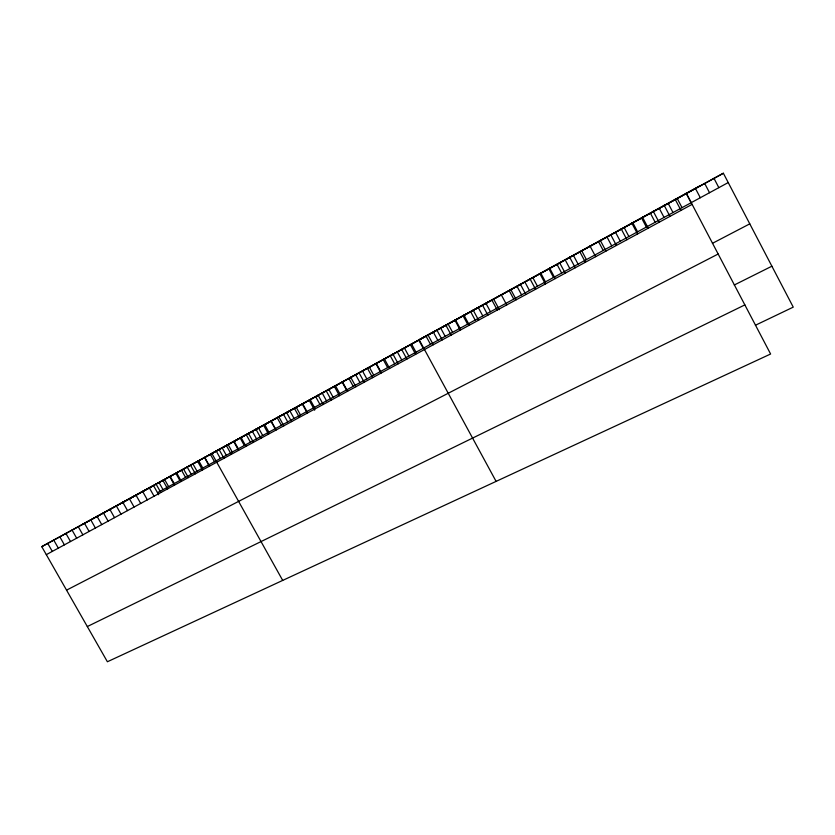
<?xml version="1.0" encoding="UTF-8"?>
<svg xmlns="http://www.w3.org/2000/svg" width="835" height="835" viewBox="0 0 835 835"><rect width="100%" height="100%" fill="white"/><g stroke="black" fill="none" stroke-linecap="round" stroke-linejoin="round"><path stroke-width="1.25" d="M686.234 193.156L770.611 354.009L107.391 661.758L41.75 546.664L723.36 173.242L793.25 307.134L755.414 325.253M82.154 524.62L700.064 185.735M120 503.975L723.36 173.242M41.75 546.664L153.556 485.678L158.65 494.737M157.481 492.671L728.224 182.562M46.311 554.659L692.121 204.366M712.443 243.329L749.778 223.853M66.549 590.147L718.163 254.017M734.289 284.996L771.884 266.208M87.32 626.553L744.851 304.9M65.892 533.419L70.516 541.539M59.796 536.759L64.399 544.858M53.743 540.088L58.335 548.146M47.72 543.387L52.302 551.413M97.048 516.333L101.734 524.599M90.733 519.798L95.399 528.044M84.45 523.232L89.115 531.446M78.229 526.655L82.874 534.838M72.04 530.048L76.674 538.199M122.776 502.211L127.525 510.613M116.274 505.78L121.002 514.151M109.823 509.319L114.531 517.658M103.415 512.836L108.112 521.144M159.088 482.64L163.034 489.654M156.009 483.987L160.831 492.546M149.267 487.682L154.068 496.22M142.576 491.356L147.357 499.852M135.928 494.998L140.698 503.474M129.331 498.62L134.091 507.054M187.27 467.183L191.267 474.311M183.491 468.915L188.366 477.61M181.571 470.314L185.547 477.422M176.55 472.725L181.404 481.388M175.893 473.424L179.869 480.511M170.256 476.514L174.223 483.569M169.651 476.503L174.494 485.135M164.662 479.582L168.607 486.628M162.804 480.261L167.637 488.861M219.02 449.428L223.968 458.3M216.328 451.255L220.377 458.498M282.7 580.409L211.808 453.384L309.2 400.33L314.649 410.204M210.451 454.48L214.48 461.703M204.648 457.309L209.564 466.118M204.596 457.684L208.625 464.886M198.793 460.868L202.801 468.049M197.54 461.202L202.446 469.98M193.01 464.041L197.018 471.19M190.495 465.074L195.38 473.81M248.433 433.292L253.443 442.31M246.315 434.816L250.406 442.185M241.002 437.373L245.991 446.36M240.24 438.145L244.321 445.483M234.207 441.454L238.278 448.771M233.612 441.423L238.591 450.368M228.216 444.742L232.276 452.027M226.295 445.441L231.253 454.344M222.256 448.009L226.306 455.273M278.775 416.655L283.848 425.819M277.251 417.855L281.395 425.339M271.104 420.861L276.155 429.994M270.989 421.289L275.122 428.752M264.758 424.702L268.88 432.144M263.484 425.036L268.526 434.127M258.568 428.094L262.681 435.505M255.927 429.18L260.958 438.239M252.421 431.465L256.522 438.855M310.077 399.474L315.223 408.806M302.729 403.879L306.915 411.478M302.166 403.827L307.28 413.106M296.3 407.407L300.475 414.974M294.306 408.138L299.41 417.385M289.912 410.914L294.077 418.45M286.509 412.406L291.603 421.623M283.556 414.39L287.72 421.905M342.402 381.752L347.611 391.239M342.214 382.232L346.473 389.987M335.524 385.895L339.772 393.629M334.23 386.24L339.417 395.686M328.875 389.538L333.113 397.241M326.109 390.686L331.286 400.09M322.279 393.16L326.495 400.831M318.062 395.101L323.218 404.464M315.714 396.761L319.93 404.401M369.425 367.317L373.725 375.176M367.348 368.068L372.598 377.681M362.547 371.084L366.836 378.913M358.966 372.671L364.206 382.232M355.72 374.821L360 382.628M350.648 377.222L355.877 386.751M348.946 378.537L353.215 386.323M401.572 349.301L406.895 359.081M397.366 351.984L401.719 359.969M392.909 354.05L398.211 363.789M390.31 355.856L394.642 363.81M384.319 358.758L389.611 368.454M383.296 359.708L387.628 367.619M376.334 363.517L380.645 371.418M375.792 363.434L381.073 373.088M433.396 332.236L437.801 340.356M427.927 334.835L433.313 344.751M426.09 336.244L430.484 344.333M496.105 481.388L419.118 339.678L493.704 299.16L499.351 309.66M418.836 340.221L423.22 348.279M411.634 344.166L415.997 352.203M410.309 344.5L415.653 354.332M404.474 348.091L408.837 356.096M463.936 315.087L469.385 325.18M463.122 315.933L467.579 324.178M455.618 320.055L460.054 328.27M454.824 320.087L460.252 330.138M448.155 324.137L452.591 332.33M445.786 325.045L451.192 335.044M440.755 328.197L445.17 336.359M436.82 329.961L442.216 339.918M491.763 299.828L497.263 310.056M485.98 303.397L490.469 311.737M482.411 304.963L487.89 315.139M478.309 307.604L482.787 315.912M473.132 310.046L478.601 320.181M470.689 311.789L475.157 320.066M524.923 282.053L529.473 290.549M520.32 284.161L525.883 294.536M517.032 286.374L521.583 294.839M510.717 289.432L516.26 299.755M509.204 290.663L513.734 299.107M501.198 294.651L506.72 304.932M549.628 268.087L555.254 278.608M548.929 268.88L553.522 277.481M540.871 273.306L545.453 281.875M539.775 273.494L545.37 283.963M532.866 277.69L537.437 286.228M530.006 278.848L535.579 289.275M581.765 250.886L586.41 259.612M579.74 251.575L585.418 262.242M573.457 255.437L578.091 264.131M569.616 257.128L575.273 267.743M565.222 259.946L569.846 268.62M559.575 262.628L565.222 273.202M557.049 264.434L561.652 273.066M615.572 232.339L620.269 241.211M610.667 234.604L616.407 245.438M607.024 237.025L611.711 245.866M600.261 240.313L605.98 251.084M598.538 241.68L603.214 250.49M589.959 245.97L595.658 256.689M642.459 217.173L648.252 228.164M641.604 218.071L646.342 227.047M632.867 222.862L637.585 231.806M631.761 223.039L637.543 233.967M624.183 227.621L628.901 236.524M621.167 228.853L626.928 239.728M677.248 198.532L682.038 207.654M675.139 199.241L680.995 210.399M668.23 203.469L673.01 212.56M664.149 205.274L669.983 216.369M659.285 208.374L664.055 217.424M653.252 211.255L659.066 222.298M650.413 213.238L655.162 222.256M704.698 183.47L709.531 192.718M695.482 188.533L700.304 197.738M686.328 193.553L691.129 202.717M713.998 178.377L718.841 187.656"/></g></svg>
